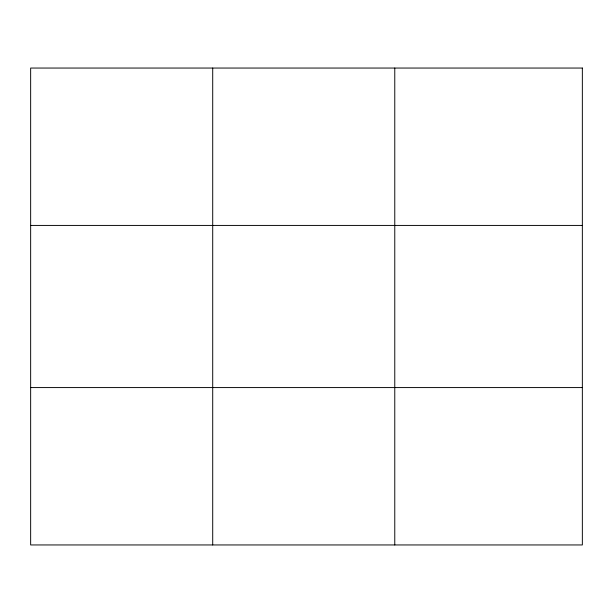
<?xml version="1.0" encoding="UTF-8"?>
<svg xmlns="http://www.w3.org/2000/svg" width="613" height="613" viewBox="0 0 613 613"><rect width="100%" height="100%" fill="white"/><g stroke="black" fill="none" stroke-linecap="round" stroke-linejoin="round"><path stroke-width="0.92" d="M212.711 68.051L212.711 544.949M394.772 68.051L394.772 544.949M30.65 225.423L582.35 225.423M30.65 387.577L582.35 387.577M582.35 68.051L582.35 544.949L30.65 544.949L30.65 68.051L582.35 68.051"/></g></svg>
